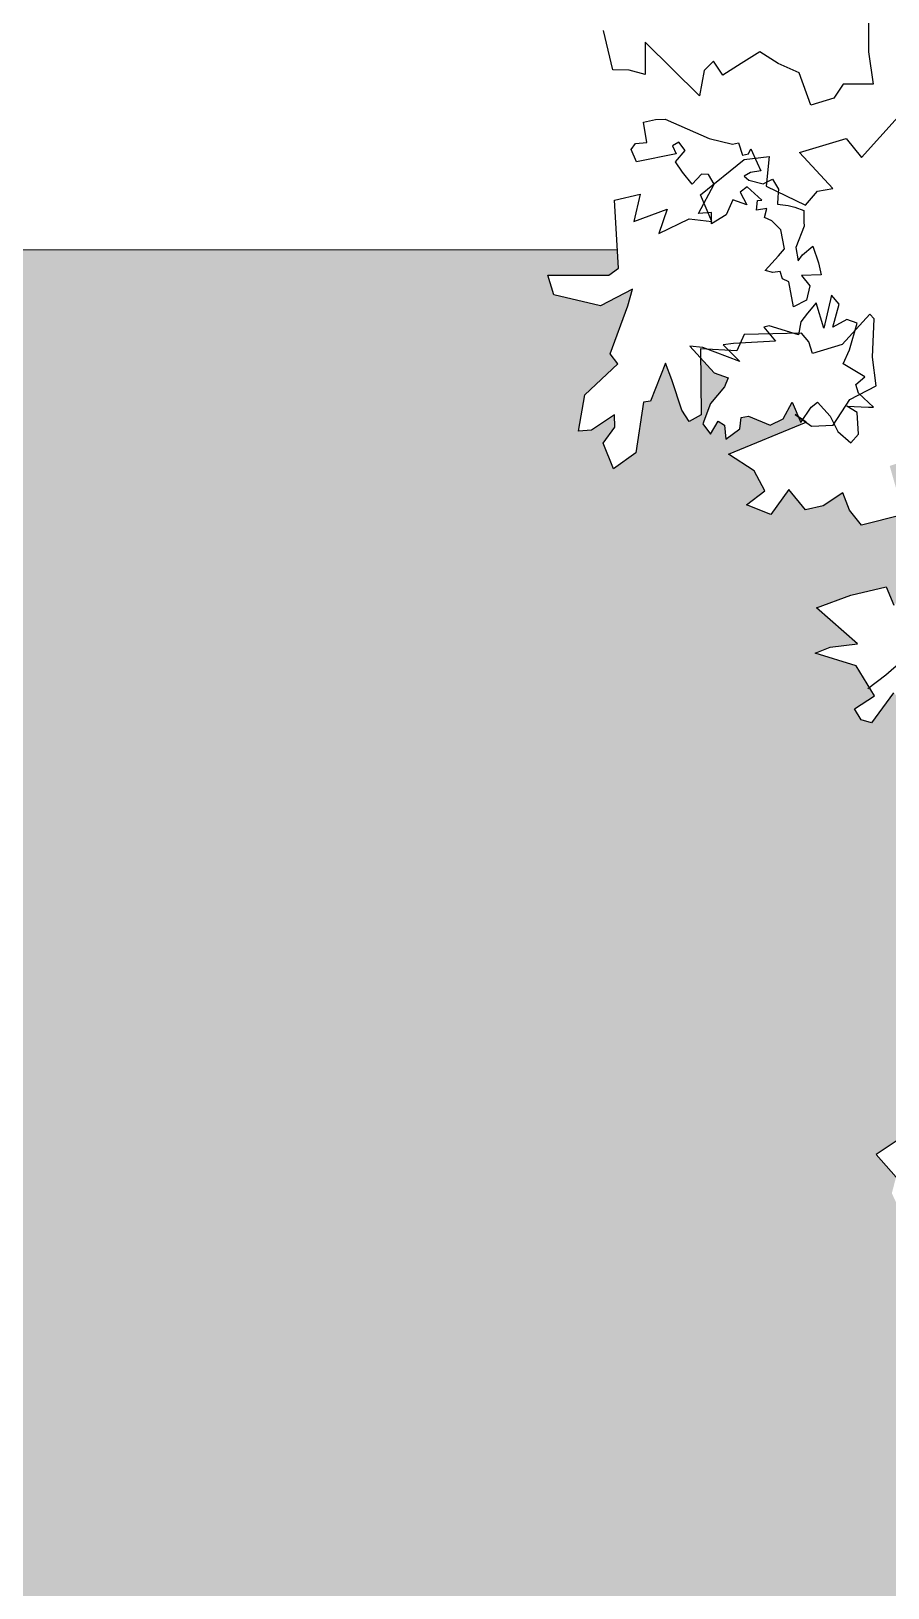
# Model space of a CAD drawing. Header units: millimetres. Extents: x -4829 to 17751, y -2575 to 15731.
# Drawn here: x 7332.3 to 7562.3, y 14983 to 15401.2 of the extents above; entities that cross this region are included whole.
import ezdxf

# ---------------------------------------------------------------- set-up
doc = ezdxf.new("R2010")
doc.units = ezdxf.units.MM
doc.layers.get('0').update_dxf_attribs({"lineweight": 20})
doc.layers.add('Albero_foglie', color=7, linetype='Continuous', lineweight=25)
doc.layers.add('retini', color=253, linetype='Continuous', lineweight=13)

msp = doc.modelspace()

# ---------------------------------------------------------------- hatches: boundary and pattern name
at = {"layer": 'retini'}
h = msp.add_hatch(dxfattribs=at)
h.set_pattern_fill('GRAVEL', color=256, scale=2, angle=90)
h.paths.add_polyline_path([(7805.27, 14989.61), (7776.5, 15037.16), (7766.7, 15045.94), (7760.77, 15052.95), (7744.01, 15065.57), (7736.6, 15069.16), (7726.8, 15065.12), (7714.16, 15069.84), (7703.08, 15064.32), (7673.2, 15063.9), (7655.33, 15063.85), (7646.94, 15058.88), (7645.96, 15057.18), (7641.73, 15052.58), (7641.07, 15048.66), (7634.56, 15050.36), (7630.28, 15044.89), (7627.79, 15055.16), (7625.47, 15053.1), (7623.93, 15049.23), (7620.67, 15053.82), (7618.09, 15054.86), (7608.54, 15049.69), (7605.53, 15052.96), (7601.83, 15055.37), (7608.32, 15061.15), (7587.85, 15062.48), (7592.13, 15067.95), (7592.33, 15071.46), (7587.89, 15070.84), (7586.91, 15076.63), (7585.92, 15082.41), (7580.29, 15084.06), (7574.71, 15086.59), (7566.15, 15083.13), (7563.41, 15089.02), (7564.54, 15093.35), (7559.16, 15099.39), (7566.49, 15104.25), (7575.31, 15112.09), (7567.66, 15116.95), (7575.66, 15125.72), (7582, 15128.87), (7588.92, 15126.71), (7591.09, 15126.14), (7590.59, 15117.36), (7593.53, 15114.99), (7600.65, 15116.33), (7596.42, 15111.73), (7600.92, 15105.74), (7601.49, 15100.43), (7608.2, 15102.23), (7610.26, 15107.4), (7614.65, 15107.14), (7614.39, 15110.24), (7615.01, 15113.28), (7609.07, 15117.15), (7610.66, 15121.9), (7606.73, 15130.06), (7600.9, 15128.2), (7598.93, 15132.28), (7595.27, 15129.86), (7592.38, 15133.11), (7592.78, 15140.13), (7593.92, 15144.47), (7598.82, 15145.5), (7592.2, 15152.93), (7595.45, 15155.82), (7601.91, 15153.24), (7603.09, 15158.46), (7611.14, 15160.63), (7609.23, 15165.58), (7616.6, 15171.31), (7626.12, 15173.94), (7635.5, 15178.8), (7632.53, 15180.58), (7620.19, 15185.56), (7577.66, 15190.57), (7577.23, 15196.17), (7576.36, 15198.76), (7579.82, 15197.04), (7585.25, 15200.58), (7576.35, 15213.86), (7573.33, 15216.45), (7571.86, 15219.13), (7571.27, 15219.39), (7570.3, 15217.68), (7563.82, 15223.48), (7557.94, 15215.35), (7555.19, 15216.21), (7553.4, 15219.19), (7558.72, 15222.66), (7553.84, 15230.69), (7542.83, 15234.13), (7546.82, 15235.76), (7554.19, 15236.62), (7543.17, 15246.27), (7552.41, 15249.73), (7561.85, 15251.91), (7563.95, 15247.02), (7569.33, 15252.14), (7567.91, 15254.85), (7572.53, 15256.58), (7573.07, 15257.32), (7573.52, 15262.62), (7571.55, 15270.79), (7573.69, 15273.75), (7576.79, 15278.82), (7574, 15281.96), (7566.55, 15285.66), (7562.83, 15284.4), (7565.06, 15276.6), (7566.25, 15271.24), (7555.27, 15268.48), (7552, 15272.52), (7550.28, 15277.14), (7544.96, 15273.67), (7540.24, 15272.58), (7535.76, 15278.06), (7530.96, 15271.4), (7524.35, 15273.92), (7529.3, 15277.67), (7526.46, 15283.09), (7519.55, 15287.52), (7539.19, 15295.63), (7536.61, 15301.53), (7534.21, 15297.08), (7530.78, 15295.37), (7524.96, 15297.76), (7522.91, 15297.42), (7522.57, 15294.34), (7518.8, 15291.6), (7518.46, 15295.37), (7516.74, 15296.4), (7514.69, 15292.97), (7512.63, 15295.71), (7514.69, 15301.19), (7518.46, 15305.63), (7519.48, 15308.03), (7515.72, 15309.4), (7512.03, 15313.47), (7512.25, 15298.1), (7508.96, 15296.38), (7507.05, 15299.4), (7504.32, 15307.51), (7502.65, 15311.98), (7498.58, 15301.83), (7496.73, 15301.53), (7494.65, 15287.89), (7488.7, 15283.6), (7485.92, 15290.51), (7489.03, 15294.82), (7488.97, 15298.13), (7482.74, 15294.04), (7479.23, 15293.71), (7480.98, 15303.49), (7489.85, 15311.81), (7487.75, 15314.56), (7492.56, 15327.45), (7493.74, 15331.92), (7485.2, 15327.45), (7472.61, 15330.4), (7471.06, 15335.61), (7487.44, 15335.65), (7490, 15337.49), (7489.71, 15342.48), (7384.17, 15342.48), (6319.27, 15342.48), (6319.27, 14742.48), (7811.33, 14742.48), (7813.69, 14882.56), (7814.11, 14941.74), (7814.1, 14952.13)])
h.paths.add_polyline_path([(8319.27, 15342.48), (8130.65, 15342.48), (8130.93, 15341.47), (8137.26, 15340.2), (8140.35, 15334.32), (8139.46, 15326.6), (8134.47, 15331.22), (8132.12, 15326.1), (8129.02, 15323.76), (8127.25, 15324.77), (8124.18, 15326.68), (8102.85, 15325.1), (8100.41, 15318.95), (8108.77, 15321.23), (8112.75, 15323.06), (8114.77, 15310.16), (8117.56, 15310.92), (8124.77, 15309.15), (8135.79, 15309.91), (8134.64, 15305.86), (8132.43, 15303.02), (8129.2, 15298.4), (8121.16, 15297.71), (8118.19, 15297.64), (8114.39, 15295.11), (8109.38, 15291.51), (8102.68, 15294.16), (8097.61, 15293.53), (8094.58, 15296.44), (8070.7, 15283.8), (8068.22, 15281.33), (8074.41, 15273.91), (8073.17, 15269.59), (8085.54, 15271.44), (8087.4, 15270.21), (8085.54, 15265.26), (8083.07, 15265.26), (8082.45, 15261.55), (8089.26, 15255.99), (8091.73, 15255.99), (8097.3, 15254.76), (8091.11, 15249.81), (8104.1, 15244.87), (8107.81, 15243.02), (8094.82, 15234.36), (8090.49, 15236.22), (8089.26, 15238.07), (8081.21, 15234.98), (8081.83, 15231.27), (8091.11, 15228.18), (8085.54, 15212.12), (8081.83, 15217.68), (8078.12, 15217.06), (8083.69, 15206.56), (8080.6, 15199.76), (8070.7, 15199.14), (8065.13, 15194.2), (8062.66, 15188.63), (8057.09, 15182.46), (8053.38, 15183.07), (8045.53, 15179.24), (8038.25, 15185.54), (8025.63, 15183.12), (8020.29, 15178.27), (8008.15, 15186.03), (7997.26, 15182.06), (7990.57, 15180.72), (7995.25, 15176.04), (7992.58, 15173.37), (7985.89, 15176.04), (7985.89, 15171.36), (7977.86, 15174.04), (7975.86, 15170.03), (7973.18, 15166.69), (7967.16, 15172.7), (7970.51, 15164.68), (7968.5, 15161.34), (7963.82, 15165.35), (7963.15, 15172.7), (7956.46, 15168.69), (7947.77, 15165.57), (7943.33, 15168.53), (7938.28, 15171.8), (7929.81, 15175.05), (7927.96, 15163.92), (7923.63, 15150.95), (7931.05, 15146), (7926.72, 15139.21), (7923.63, 15132.41), (7925.48, 15130.55), (7921.77, 15129.32), (7914.97, 15136.12), (7913.73, 15139.82), (7905.69, 15141.06), (7908.78, 15137.35), (7908.78, 15130.55), (7908.16, 15128.08), (7906.51, 15127.09), (7910.38, 15124.52), (7912.23, 15118.97), (7903.6, 15111.58), (7903.6, 15109.73), (7889.42, 15119.59), (7882.02, 15116.51), (7880.17, 15118.97), (7873.39, 15115.89), (7871.54, 15111.58), (7867.84, 15109.73), (7865.53, 15112.61), (7850.06, 15035.09), (7850.44, 15023.58), (7849.96, 15007.63), (7847.92, 14994.26), (7849.32, 14968.88), (7850.14, 14897.1), (7851.67, 14742.48), (8319.27, 14742.48)])

# ---------------------------------------------------------------- linework, layer by layer
for p, q in [((6319.27, 15342.48), (7384.17, 15342.48)), ((7384.17, 15342.48), (7489.71, 15342.48))]:
    msp.add_line(p, q)
at = {"layer": 'Albero_foglie'}
for p, q in [((7557.18, 15407.43), (7557.18, 15395.63)), ((7488.47, 15390.78), (7485.98, 15401.34)), ((7511.78, 15383.82), (7497.18, 15398.24)), ((7497.18, 15398.24), (7497.18, 15389.54)), ((7527.95, 15395.63), (7522.98, 15392.52)), ((7532.93, 15392.52), (7527.95, 15395.63)), ((7557.18, 15395.63), (7558.43, 15386.93)), ((7492.92, 15390.7), (7488.47, 15390.78)), ((7497.18, 15389.54), (7492.92, 15390.7)), ((7513.02, 15390.66), (7511.78, 15383.82)), ((7515.51, 15393.14), (7513.02, 15390.66)), ((7518, 15389.41), (7515.51, 15393.14)), ((7522.98, 15392.52), (7518, 15389.41)), ((7538.52, 15390.04), (7532.93, 15392.52)), ((7541.63, 15381.34), (7538.52, 15390.04)), ((7550.34, 15386.93), (7547.85, 15383.2)), ((7558.43, 15386.93), (7550.34, 15386.93)), ((7547.85, 15383.2), (7541.63, 15381.34)), ((7496.75, 15376.78), (7499.91, 15377.48)), ((7497.63, 15371.33), (7496.75, 15376.78)), ((7499.91, 15377.48), (7502.55, 15377.57)), ((7502.55, 15377.57), (7514.33, 15372.38)), ((7555.25, 15367.29), (7565.14, 15378.15)), ((7514.33, 15372.38), (7520.66, 15370.8)), ((7493.41, 15369.4), (7494.56, 15370.98)), ((7494.82, 15366.06), (7493.41, 15369.4)), ((7494.56, 15370.98), (7497.63, 15371.33)), ((7505.46, 15368.26), (7494.82, 15366.06)), ((7506.25, 15371.42), (7504.49, 15370.36)), ((7504.49, 15370.36), (7505.46, 15368.26)), ((7505.28, 15366.06), (7507.92, 15369.14)), ((7507.92, 15369.14), (7506.25, 15371.42)), ((7520.66, 15370.8), (7522.24, 15371.16)), ((7522.24, 15371.16), (7523.3, 15367.91)), ((7523.3, 15367.91), (7524.88, 15368.26)), ((7524.88, 15368.26), (7525.58, 15369.57)), ((7525.58, 15369.57), (7527.25, 15365.8)), ((7538.65, 15368.64), (7551.12, 15372.32)), ((7547.57, 15358.92), (7538.65, 15368.64)), ((7551.12, 15372.32), (7555.25, 15367.29)), ((7507.22, 15363.34), (7505.28, 15366.06)), ((7511.99, 15357.2), (7523.76, 15366.7)), ((7523.76, 15366.7), (7530.51, 15367.56)), ((7527.25, 15365.8), (7528.22, 15363.69)), ((7530.51, 15367.56), (7529.66, 15359.58)), ((7509.77, 15360.09), (7507.22, 15363.34)), ((7512.31, 15362.81), (7509.77, 15360.09)), ((7511.53, 15352.19), (7515.74, 15360.09)), ((7514.16, 15362.72), (7512.31, 15362.81)), ((7515.74, 15360.09), (7514.16, 15362.72)), ((7525.5, 15363.25), (7523.74, 15362.2)), ((7523.74, 15362.2), (7524.97, 15361.14)), ((7524.97, 15361.14), (7528.84, 15360.18)), ((7528.22, 15363.69), (7525.5, 15363.25)), ((7528.84, 15360.18), (7531.39, 15361.41)), ((7531.39, 15361.41), (7532.97, 15358.77)), ((7488.94, 15355.84), (7495.81, 15357.43)), ((7490, 15337.49), (7488.94, 15355.84)), ((7495.81, 15357.43), (7494.15, 15350.03)), ((7515.04, 15350.09), (7511.99, 15357.2)), ((7520.67, 15355.87), (7518.91, 15351.83)), ((7524.45, 15354.56), (7520.67, 15355.87)), ((7524.53, 15359.39), (7522.69, 15357.98)), ((7522.69, 15357.98), (7524.45, 15354.56)), ((7528.49, 15355.79), (7524.53, 15359.39)), ((7527.08, 15353.15), (7527.35, 15355.7)), ((7527.35, 15355.7), (7528.49, 15355.79)), ((7529.66, 15359.58), (7540.23, 15354.41)), ((7532.8, 15356.58), (7532.71, 15354.73)), ((7532.97, 15358.77), (7532.8, 15356.58)), ((7540.23, 15354.41), (7543.41, 15358.25)), ((7543.41, 15358.25), (7547.57, 15358.92)), ((7494.15, 15350.03), (7503.11, 15353.38)), ((7503.11, 15353.38), (7500.84, 15346.84)), ((7514.96, 15352.45), (7511.53, 15352.19)), ((7514.96, 15349.46), (7514.96, 15352.45)), ((7518.91, 15351.83), (7514.96, 15349.46)), ((7529.81, 15353.59), (7527.08, 15353.15)), ((7529.2, 15351.13), (7529.81, 15353.59)), ((7532.71, 15354.73), (7535.61, 15354.38)), ((7535.61, 15354.38), (7537.37, 15353.94)), ((7537.37, 15353.94), (7539.74, 15352.98)), ((7539.74, 15352.98), (7539.74, 15349.99)), ((7500.84, 15346.84), (7508.99, 15350.77)), ((7508.99, 15350.77), (7515.04, 15350.09)), ((7531.22, 15350.25), (7529.2, 15351.13)), ((7533.59, 15347.8), (7531.22, 15350.25)), ((7534.56, 15342.7), (7533.59, 15347.8)), ((7539.83, 15348.85), (7537.64, 15343.05)), ((7539.74, 15349.99), (7539.83, 15348.85)), ((7539.4, 15341.12), (7542.21, 15343.4)), ((7542.21, 15343.4), (7543.7, 15338.93)), ((7529.38, 15336.91), (7532.98, 15340.86)), ((7532.98, 15340.86), (7534.56, 15342.7)), ((7537.64, 15343.05), (7538.25, 15339.54)), ((7538.25, 15339.54), (7539.4, 15341.12)), ((7471.06, 15335.61), (7487.44, 15335.65)), ((7472.61, 15330.4), (7471.06, 15335.61)), ((7487.44, 15335.65), (7490, 15337.49)), ((7531.49, 15336.38), (7529.38, 15336.91)), ((7533.42, 15336.64), (7531.49, 15336.38)), ((7534.04, 15334.62), (7533.42, 15336.64)), ((7544.41, 15335.76), (7539.13, 15335.59)), ((7539.13, 15335.59), (7541.42, 15332.78)), ((7543.7, 15338.93), (7544.41, 15335.76)), ((7493.74, 15331.92), (7485.2, 15327.45)), ((7492.56, 15327.45), (7493.74, 15331.92)), ((7535.71, 15333.83), (7534.04, 15334.62)), ((7537.03, 15327.16), (7535.71, 15333.83)), ((7541.42, 15332.78), (7540.46, 15328.91)), ((7485.2, 15327.45), (7472.61, 15330.4)), ((7487.75, 15314.56), (7492.56, 15327.45)), ((7540.46, 15328.91), (7537.03, 15327.16)), ((7543.11, 15328.22), (7540.72, 15325.48)), ((7545.17, 15321.37), (7543.11, 15328.22)), ((7547.22, 15330.27), (7545.17, 15321.37)), ((7549.28, 15327.87), (7547.22, 15330.27)), ((7547.57, 15321.72), (7549.28, 15327.87)), ((7539, 15323.08), (7538.32, 15319.66)), ((7540.72, 15325.48), (7539, 15323.08)), ((7551.33, 15323.77), (7547.57, 15321.72)), ((7557.52, 15325.15), (7550.04, 15317.05)), ((7554.07, 15322.74), (7551.33, 15323.77)), ((7552.02, 15315.56), (7554.07, 15322.74)), ((7558.67, 15323.91), (7557.52, 15325.15)), ((7558.19, 15313.62), (7558.67, 15323.91)), ((7523.73, 15319.67), (7521.82, 15315.33)), ((7539.11, 15320.03), (7523.73, 15319.67)), ((7530.44, 15322.06), (7529.07, 15321.72)), ((7529.07, 15321.72), (7532.15, 15317.95)), ((7538.32, 15319.66), (7530.44, 15322.06)), ((7541.14, 15317.74), (7539.11, 15320.03)), ((7489.85, 15311.81), (7487.75, 15314.56)), ((7512.63, 15316.24), (7509.21, 15316.58)), ((7509.21, 15316.58), (7515.72, 15309.4)), ((7521.82, 15315.33), (7512, 15315.87)), ((7512, 15315.87), (7512.25, 15298.1)), ((7522.57, 15312.48), (7512.63, 15316.24)), ((7520.85, 15317.27), (7518.11, 15316.92)), ((7518.11, 15316.92), (7522.57, 15312.48)), ((7532.15, 15317.95), (7520.85, 15317.27)), ((7542.13, 15314.58), (7541.14, 15317.74)), ((7550.04, 15317.05), (7542.13, 15314.58)), ((7550.31, 15311.79), (7552.02, 15315.56)), ((7480.98, 15303.49), (7489.85, 15311.81)), ((7502.65, 15311.98), (7498.58, 15301.83)), ((7504.32, 15307.51), (7502.65, 15311.98)), ((7556.13, 15308.37), (7550.31, 15311.79)), ((7559.19, 15305.94), (7558.19, 15313.62)), ((7507.05, 15299.4), (7504.32, 15307.51)), ((7518.46, 15305.63), (7514.69, 15301.19)), ((7515.72, 15309.4), (7519.48, 15308.03)), ((7519.48, 15308.03), (7518.46, 15305.63)), ((7552.12, 15302.26), (7559.19, 15305.94)), ((7553.73, 15306.32), (7556.13, 15308.37)), ((7554.42, 15303.92), (7553.73, 15306.32)), ((7479.23, 15293.71), (7480.98, 15303.49)), ((7496.73, 15301.53), (7494.65, 15287.89)), ((7498.58, 15301.83), (7496.73, 15301.53)), ((7534.21, 15297.08), (7536.61, 15301.53)), ((7536.61, 15301.53), (7539, 15296.05)), ((7541.74, 15300.16), (7543.46, 15301.53)), ((7543.46, 15301.53), (7546.88, 15297.76)), ((7547.68, 15295.34), (7552.12, 15302.26)), ((7558.53, 15300.16), (7554.42, 15303.92)), ((7488.97, 15298.13), (7482.74, 15294.04)), ((7489.03, 15294.82), (7488.97, 15298.13)), ((7508.96, 15296.38), (7507.05, 15299.4)), ((7512.25, 15298.1), (7508.96, 15296.38)), ((7514.69, 15301.19), (7512.63, 15295.71)), ((7522.57, 15294.34), (7522.91, 15297.42)), ((7522.91, 15297.42), (7524.96, 15297.76)), ((7524.96, 15297.76), (7530.78, 15295.37)), ((7540.37, 15296.12), (7537.41, 15298.25)), ((7537.41, 15298.25), (7541.85, 15295.05)), ((7539, 15296.05), (7541.74, 15300.16)), ((7546.88, 15297.76), (7548.94, 15293.66)), ((7554.07, 15298.79), (7551.33, 15300.5)), ((7551.33, 15300.5), (7557.16, 15300.16)), ((7554.42, 15292.97), (7554.07, 15298.79)), ((7557.16, 15300.16), (7558.53, 15300.16)), ((7482.74, 15294.04), (7479.23, 15293.71)), ((7485.92, 15290.51), (7489.03, 15294.82)), ((7512.63, 15295.71), (7514.69, 15292.97)), ((7514.69, 15292.97), (7516.74, 15296.4)), ((7516.74, 15296.4), (7518.46, 15295.37)), ((7518.46, 15295.37), (7518.8, 15291.6)), ((7518.8, 15291.6), (7522.57, 15294.34)), ((7519.55, 15287.52), (7540.37, 15296.12)), ((7530.78, 15295.37), (7534.21, 15297.08)), ((7541.85, 15295.05), (7547.68, 15295.34)), ((7548.94, 15293.66), (7552.36, 15290.58)), ((7552.36, 15290.58), (7554.42, 15292.97)), ((7488.7, 15283.6), (7485.92, 15290.51)), ((7494.65, 15287.89), (7488.7, 15283.6)), ((7526.46, 15283.09), (7519.55, 15287.52)), ((7529.3, 15277.67), (7526.46, 15283.09)), ((7524.35, 15273.92), (7529.3, 15277.67)), ((7535.76, 15278.06), (7530.96, 15271.4)), ((7540.24, 15272.58), (7535.76, 15278.06)), ((7550.28, 15277.14), (7544.96, 15273.67)), ((7552, 15272.52), (7550.28, 15277.14)), ((7530.96, 15271.4), (7524.35, 15273.92)), ((7544.96, 15273.67), (7540.24, 15272.58)), ((7555.27, 15268.48), (7552, 15272.52)), ((7566.25, 15271.24), (7555.27, 15268.48)), ((7552.41, 15249.73), (7561.85, 15251.91)), ((7561.85, 15251.91), (7563.95, 15247.02)), ((7543.17, 15246.27), (7552.41, 15249.73)), ((7554.19, 15236.62), (7543.17, 15246.27)), ((7542.83, 15234.13), (7546.82, 15235.76)), ((7546.82, 15235.76), (7554.19, 15236.62)), ((7553.84, 15230.69), (7542.83, 15234.13)), ((7558.72, 15222.66), (7553.84, 15230.69)), ((7561.76, 15228.27), (7565.98, 15231.99)), ((7556.93, 15224.65), (7561.76, 15228.27)), ((7553.4, 15219.19), (7558.72, 15222.66)), ((7563.82, 15223.48), (7557.94, 15215.35)), ((7555.19, 15216.21), (7553.4, 15219.19)), ((7557.94, 15215.35), (7555.19, 15216.21)), ((7566.49, 15104.25), (7559.16, 15099.39)), ((7559.16, 15099.39), (7564.54, 15093.35))]:
    msp.add_line(p, q, dxfattribs=at)

doc.saveas('drawing.dxf')
